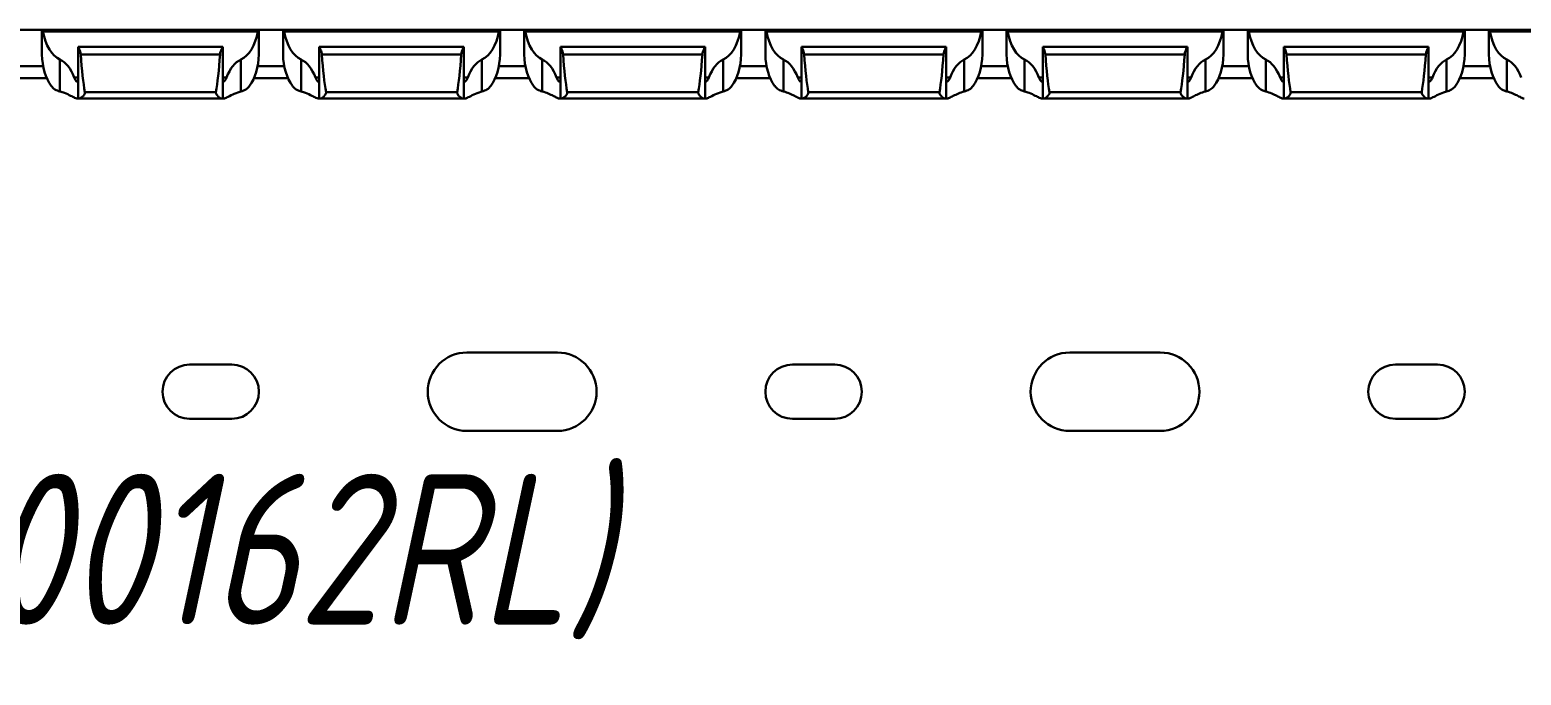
# Model space of a CAD drawing. Header units: millimetres. Extents: x -2573 to 2942, y -1220 to 2800.
# Drawn here: x 1785.5 to 1909.2, y 1596.5 to 1650 of the extents above; entities that cross this region are included whole.
import ezdxf

# ---------------------------------------------------------------- set-up
doc = ezdxf.new("R2010")
doc.units = ezdxf.units.MM
doc.styles.add('textstyle12', font='isocpeui.ttf', dxfattribs={"width": 0.8})

msp = doc.modelspace()

# ---------------------------------------------------------------- linework, layer by layer
at = {"linetype": 'Continuous', "lineweight": 30}
for p, q in [((1786.536, 1650), (1784.536, 1650)), ((1786.536, 1650), (1786.536, 1648.034)), ((1786.536, 1650), (1786.565, 1650)), ((1804.508, 1650), (1786.565, 1650)), ((1804.536, 1650), (1804.508, 1650)), ((1804.536, 1648.038), (1804.536, 1650)), ((1806.536, 1650), (1804.536, 1650)), ((1806.536, 1650), (1806.536, 1648.034)), ((1806.536, 1650), (1806.565, 1650)), ((1824.508, 1650), (1806.565, 1650)), ((1824.536, 1650), (1824.508, 1650)), ((1824.536, 1648.038), (1824.536, 1650)), ((1826.536, 1650), (1824.536, 1650)), ((1826.536, 1650), (1826.536, 1648.034)), ((1826.536, 1650), (1826.565, 1650)), ((1844.508, 1650), (1826.565, 1650)), ((1844.536, 1650), (1844.508, 1650)), ((1844.536, 1648.038), (1844.536, 1650)), ((1846.536, 1650), (1844.536, 1650)), ((1846.536, 1650), (1846.536, 1648.034)), ((1846.536, 1650), (1846.565, 1650)), ((1864.508, 1650), (1846.565, 1650)), ((1864.536, 1650), (1864.508, 1650)), ((1864.536, 1648.038), (1864.536, 1650)), ((1866.536, 1650), (1864.536, 1650)), ((1866.536, 1650), (1866.536, 1648.034)), ((1866.536, 1650), (1866.565, 1650)), ((1884.508, 1650), (1866.565, 1650)), ((1884.536, 1650), (1884.508, 1650)), ((1884.536, 1648.038), (1884.536, 1650)), ((1886.536, 1650), (1884.536, 1650)), ((1886.536, 1650), (1886.536, 1648.034)), ((1886.536, 1650), (1886.565, 1650)), ((1904.508, 1650), (1886.565, 1650)), ((1904.536, 1650), (1904.508, 1650)), ((1904.536, 1648.038), (1904.536, 1650)), ((1906.536, 1650), (1904.536, 1650)), ((1906.536, 1650), (1906.536, 1648.034)), ((1906.536, 1650), (1906.565, 1650)), ((1924.508, 1650), (1906.565, 1650)), ((1804.445, 1649.85), (1786.628, 1649.85)), ((1824.445, 1649.85), (1806.628, 1649.85)), ((1844.445, 1649.85), (1826.628, 1649.85)), ((1864.445, 1649.85), (1846.628, 1649.85)), ((1884.445, 1649.85), (1866.628, 1649.85)), ((1904.445, 1649.85), (1886.628, 1649.85)), ((1924.445, 1649.85), (1906.628, 1649.85)), ((1788.036, 1644.892), (1788.036, 1647.531)), ((1801.536, 1648.6), (1789.536, 1648.6)), ((1789.536, 1648.6), (1789.536, 1648.596)), ((1789.536, 1644.3), (1789.536, 1648.596)), ((1801.315, 1647.961), (1789.757, 1647.961)), ((1801.536, 1648.596), (1801.536, 1648.6)), ((1801.536, 1644.3), (1801.536, 1648.596)), ((1803.036, 1644.892), (1803.036, 1647.531)), ((1808.036, 1644.892), (1808.036, 1647.531)), ((1821.536, 1648.6), (1809.536, 1648.6)), ((1809.536, 1648.6), (1809.536, 1648.596)), ((1809.536, 1644.3), (1809.536, 1648.596)), ((1821.315, 1647.961), (1809.758, 1647.961)), ((1821.536, 1648.596), (1821.536, 1648.6)), ((1821.536, 1644.3), (1821.536, 1648.596)), ((1823.036, 1644.892), (1823.036, 1647.531)), ((1828.036, 1644.892), (1828.036, 1647.531)), ((1841.536, 1648.6), (1829.536, 1648.6)), ((1829.536, 1648.6), (1829.536, 1648.596)), ((1829.536, 1644.3), (1829.536, 1648.596)), ((1841.315, 1647.961), (1829.757, 1647.961)), ((1841.536, 1648.596), (1841.536, 1648.6)), ((1841.536, 1644.3), (1841.536, 1648.596)), ((1843.036, 1644.892), (1843.036, 1647.531)), ((1848.036, 1644.892), (1848.036, 1647.531)), ((1861.536, 1648.6), (1849.536, 1648.6)), ((1849.536, 1648.6), (1849.536, 1648.596)), ((1849.536, 1644.3), (1849.536, 1648.596)), ((1861.315, 1647.961), (1849.757, 1647.961)), ((1861.536, 1648.596), (1861.536, 1648.6)), ((1861.536, 1644.3), (1861.536, 1648.596)), ((1863.036, 1644.892), (1863.036, 1647.531)), ((1868.036, 1644.892), (1868.036, 1647.531)), ((1881.536, 1648.6), (1869.536, 1648.6)), ((1869.536, 1648.6), (1869.536, 1648.596)), ((1869.536, 1644.3), (1869.536, 1648.596)), ((1881.315, 1647.961), (1869.758, 1647.961)), ((1881.536, 1648.596), (1881.536, 1648.6)), ((1881.536, 1644.3), (1881.536, 1648.596)), ((1883.036, 1644.892), (1883.036, 1647.531)), ((1888.036, 1644.892), (1888.036, 1647.531)), ((1901.536, 1648.6), (1889.536, 1648.6)), ((1889.536, 1648.6), (1889.536, 1648.596)), ((1889.536, 1644.3), (1889.536, 1648.596)), ((1901.315, 1647.961), (1889.757, 1647.961)), ((1901.536, 1648.596), (1901.536, 1648.6)), ((1901.536, 1644.3), (1901.536, 1648.596)), ((1903.036, 1644.892), (1903.036, 1647.531)), ((1908.036, 1644.892), (1908.036, 1647.531)), ((1786.637, 1647), (1784.436, 1647)), ((1806.637, 1647), (1804.436, 1647)), ((1826.637, 1647), (1824.436, 1647)), ((1846.637, 1647), (1844.436, 1647)), ((1866.637, 1647), (1864.436, 1647)), ((1886.637, 1647), (1884.436, 1647)), ((1906.637, 1647), (1904.436, 1647)), ((1784.134, 1646), (1786.939, 1646)), ((1789.536, 1646.05), (1789.219, 1646.05)), ((1801.854, 1646.05), (1801.536, 1646.05)), ((1804.134, 1646), (1806.939, 1646)), ((1809.536, 1646.05), (1809.219, 1646.05)), ((1821.854, 1646.05), (1821.536, 1646.05)), ((1824.134, 1646), (1826.939, 1646)), ((1829.536, 1646.05), (1829.219, 1646.05)), ((1841.854, 1646.05), (1841.536, 1646.05)), ((1844.134, 1646), (1846.939, 1646)), ((1849.536, 1646.05), (1849.219, 1646.05)), ((1861.854, 1646.05), (1861.536, 1646.05)), ((1864.134, 1646), (1866.939, 1646)), ((1869.536, 1646.05), (1869.219, 1646.05)), ((1881.854, 1646.05), (1881.536, 1646.05)), ((1884.134, 1646), (1886.939, 1646)), ((1889.536, 1646.05), (1889.219, 1646.05)), ((1901.854, 1646.05), (1901.536, 1646.05)), ((1904.134, 1646), (1906.939, 1646)), ((1789.536, 1644.3), (1789.479, 1644.3)), ((1789.621, 1644.3), (1789.536, 1644.3)), ((1801.452, 1644.3), (1789.621, 1644.3)), ((1800.972, 1644.844), (1790.1, 1644.844)), ((1801.536, 1644.3), (1801.452, 1644.3)), ((1801.594, 1644.3), (1801.536, 1644.3)), ((1809.536, 1644.3), (1809.479, 1644.3)), ((1809.621, 1644.3), (1809.536, 1644.3)), ((1821.452, 1644.3), (1809.621, 1644.3)), ((1820.972, 1644.844), (1810.1, 1644.844)), ((1821.536, 1644.3), (1821.452, 1644.3)), ((1821.594, 1644.3), (1821.536, 1644.3)), ((1829.536, 1644.3), (1829.479, 1644.3)), ((1829.621, 1644.3), (1829.536, 1644.3)), ((1841.452, 1644.3), (1829.621, 1644.3)), ((1840.972, 1644.844), (1830.1, 1644.844)), ((1841.536, 1644.3), (1841.452, 1644.3)), ((1841.594, 1644.3), (1841.536, 1644.3)), ((1849.536, 1644.3), (1849.479, 1644.3)), ((1849.621, 1644.3), (1849.536, 1644.3)), ((1861.452, 1644.3), (1849.621, 1644.3)), ((1860.972, 1644.844), (1850.1, 1644.844)), ((1861.536, 1644.3), (1861.452, 1644.3)), ((1861.594, 1644.3), (1861.536, 1644.3)), ((1869.536, 1644.3), (1869.479, 1644.3)), ((1869.621, 1644.3), (1869.536, 1644.3)), ((1881.452, 1644.3), (1869.621, 1644.3)), ((1880.972, 1644.844), (1870.1, 1644.844)), ((1881.536, 1644.3), (1881.452, 1644.3)), ((1881.594, 1644.3), (1881.536, 1644.3)), ((1889.536, 1644.3), (1889.479, 1644.3)), ((1889.621, 1644.3), (1889.536, 1644.3)), ((1901.452, 1644.3), (1889.621, 1644.3)), ((1900.972, 1644.844), (1890.1, 1644.844)), ((1901.536, 1644.3), (1901.452, 1644.3)), ((1901.594, 1644.3), (1901.536, 1644.3)), ((1829.286, 1623.25), (1821.786, 1623.25)), ((1879.286, 1623.25), (1871.786, 1623.25)), ((1802.286, 1622.25), (1798.786, 1622.25)), ((1852.286, 1622.25), (1848.786, 1622.25)), ((1902.286, 1622.25), (1898.786, 1622.25)), ((1798.786, 1617.75), (1802.286, 1617.75)), ((1821.786, 1616.75), (1829.286, 1616.75)), ((1848.786, 1617.75), (1852.286, 1617.75)), ((1871.786, 1616.75), (1879.286, 1616.75)), ((1898.786, 1617.75), (1902.286, 1617.75))]:
    msp.add_line(p, q, dxfattribs=at)
msp.add_lwpolyline([(1280.536, 1650), (2025.536, 1650), (2025.536, 480), (1280.536, 480)], close=True)
for centre, radius, start, end in [((1821.786, 1620), 3.25, 90, 270), ((1829.286, 1620), 3.25, 270, 90), ((1871.786, 1620), 3.25, 90, 270), ((1879.286, 1620), 3.25, 270, 90), ((1798.786, 1620), 2.25, 90, 270), ((1802.286, 1620), 2.25, 270, 90), ((1848.786, 1620), 2.25, 90, 270), ((1852.286, 1620), 2.25, 270, 90), ((1898.786, 1620), 2.25, 90, 270), ((1902.286, 1620), 2.25, 270, 90)]:
    msp.add_arc(centre, radius, start, end, dxfattribs=at)
for centre, major_axis, ratio, start_param, end_param in [((1788.536, 1650.885), (0, 3.464), 0.5773503, 1.8741012, 2.8889124), ((1802.536, 1650.885), (0, 3.464), 0.5773503, 3.3942729, 4.4090842), ((1808.536, 1650.885), (0, 3.464), 0.5773503, 1.8741012, 2.8889124), ((1822.536, 1650.885), (0, 3.464), 0.5773503, 3.3942729, 4.4090842), ((1828.536, 1650.885), (0, 3.464), 0.5773503, 1.8741012, 2.8889124), ((1842.536, 1650.885), (0, 3.464), 0.5773503, 3.3942729, 4.4090842), ((1848.536, 1650.885), (0, 3.464), 0.5773503, 1.8741012, 2.8889124), ((1862.536, 1650.885), (0, 3.464), 0.5773503, 3.3942729, 4.4090842), ((1868.536, 1650.885), (0, 3.464), 0.5773503, 1.8741012, 2.8889124), ((1882.536, 1650.885), (0, 3.464), 0.5773503, 3.3942729, 4.4090842), ((1888.536, 1650.885), (0, 3.464), 0.5773503, 1.8741012, 2.8889124), ((1902.536, 1650.885), (0, 3.464), 0.5773503, 3.3942729, 4.4090842), ((1908.536, 1650.885), (0, 3.464), 0.5773503, 1.8741012, 2.8889124), ((1788.536, 1648.085), (0, 3.464), 0.5773503, 1.6096743, 2.4806657), ((1787.536, 1644.176), (0, 3.464), 0.5773503, 5.2838367, 6.0305051), ((1790.536, 1655.131), (0, 11.43), 0.0874887, 2.2488265, 2.6905658), ((1800.536, 1655.131), (0, 11.43), 0.0874887, 3.5926195, 4.0343588), ((1803.536, 1644.176), (0, 3.464), 0.5773503, 0.2526803, 0.9993486), ((1802.536, 1648.085), (0, 3.464), 0.5773503, 3.8025196, 4.673511), ((1808.536, 1648.085), (0, 3.464), 0.5773503, 1.6096743, 2.4806657), ((1807.536, 1644.176), (0, 3.464), 0.5773503, 5.2838367, 6.0305051), ((1810.536, 1655.131), (0, 11.43), 0.0874887, 2.2488265, 2.6905658), ((1820.536, 1655.131), (0, 11.43), 0.0874887, 3.5926195, 4.0343588), ((1823.536, 1644.176), (0, 3.464), 0.5773503, 0.2526803, 0.9993486), ((1822.536, 1648.085), (0, 3.464), 0.5773503, 3.8025196, 4.673511), ((1828.536, 1648.085), (0, 3.464), 0.5773503, 1.6096743, 2.4806657), ((1827.536, 1644.176), (0, 3.464), 0.5773503, 5.2838367, 6.0305051), ((1830.536, 1655.131), (0, 11.43), 0.0874887, 2.2488265, 2.6905658), ((1840.536, 1655.131), (0, 11.43), 0.0874887, 3.5926195, 4.0343588), ((1843.536, 1644.176), (0, 3.464), 0.5773503, 0.2526803, 0.9993486), ((1842.536, 1648.085), (0, 3.464), 0.5773503, 3.8025196, 4.673511), ((1848.536, 1648.085), (0, 3.464), 0.5773503, 1.6096743, 2.4806657), ((1847.536, 1644.176), (0, 3.464), 0.5773503, 5.2838367, 6.0305051), ((1850.536, 1655.131), (0, 11.43), 0.0874887, 2.2488265, 2.6905658), ((1860.536, 1655.131), (0, 11.43), 0.0874887, 3.5926195, 4.0343588), ((1863.536, 1644.176), (0, 3.464), 0.5773503, 0.2526803, 0.9993486), ((1862.536, 1648.085), (0, 3.464), 0.5773503, 3.8025196, 4.673511), ((1868.536, 1648.085), (0, 3.464), 0.5773503, 1.6096743, 2.4806657), ((1867.536, 1644.176), (0, 3.464), 0.5773503, 5.2838367, 6.0305051), ((1870.536, 1655.131), (0, 11.43), 0.0874887, 2.2488265, 2.6905658), ((1880.536, 1655.131), (0, 11.43), 0.0874887, 3.5926195, 4.0343588), ((1883.536, 1644.176), (0, 3.464), 0.5773503, 0.2526803, 0.9993486), ((1882.536, 1648.085), (0, 3.464), 0.5773503, 3.8025196, 4.673511), ((1888.536, 1648.085), (0, 3.464), 0.5773503, 1.6096743, 2.4806657), ((1887.536, 1644.176), (0, 3.464), 0.5773503, 5.2838367, 6.0305051), ((1890.536, 1655.131), (0, 11.43), 0.0874887, 2.2488265, 2.6905658), ((1900.536, 1655.131), (0, 11.43), 0.0874887, 3.5926195, 4.0343588), ((1903.536, 1644.176), (0, 3.464), 0.5773503, 0.2526803, 0.9993486), ((1902.536, 1648.085), (0, 3.464), 0.5773503, 3.8025196, 4.673511), ((1908.536, 1648.085), (0, 3.464), 0.5773503, 1.6096743, 2.4806657), ((1907.536, 1644.176), (0, 3.464), 0.5773503, 5.2838367, 6.0305051)]:
    msp.add_ellipse(centre, major_axis=major_axis, ratio=ratio, start_param=start_param, end_param=end_param, dxfattribs=at)
for points, knots in [([(1786.565, 1650), (1786.571, 1649.997), (1786.584, 1649.99), (1786.608, 1649.936), (1786.622, 1649.883), (1786.627, 1649.851), (1786.628, 1649.85)], [0, 0, 0, 0, 0.3271285, 0.6540537, 0.9845677, 1, 1, 1, 1]), ([(1804.445, 1649.85), (1804.453, 1649.895), (1804.465, 1649.934), (1804.487, 1649.986), (1804.499, 1650), (1804.508, 1650)], [0, 0, 0, 0, 0.5, 0.5, 1, 1, 1, 1]), ([(1806.565, 1650), (1806.571, 1649.997), (1806.584, 1649.99), (1806.608, 1649.936), (1806.622, 1649.883), (1806.627, 1649.851), (1806.628, 1649.85)], [0, 0, 0, 0, 0.3271285, 0.6540537, 0.9845677, 1, 1, 1, 1]), ([(1824.445, 1649.85), (1824.447, 1649.86), (1824.455, 1649.899), (1824.471, 1649.953), (1824.492, 1649.994), (1824.503, 1649.998), (1824.508, 1650)], [0, 0, 0, 0, 0.1176502, 0.4309479, 0.7574149, 1, 1, 1, 1]), ([(1826.565, 1650), (1826.574, 1650), (1826.585, 1649.986), (1826.608, 1649.934), (1826.619, 1649.896), (1826.628, 1649.85)], [0, 0, 0, 0, 0.5, 0.5, 1, 1, 1, 1]), ([(1844.445, 1649.85), (1844.447, 1649.86), (1844.455, 1649.899), (1844.471, 1649.953), (1844.492, 1649.994), (1844.503, 1649.998), (1844.508, 1650)], [0, 0, 0, 0, 0.1176346, 0.4309507, 0.7573977, 1, 1, 1, 1]), ([(1846.565, 1650), (1846.571, 1649.997), (1846.584, 1649.99), (1846.608, 1649.936), (1846.622, 1649.883), (1846.627, 1649.851), (1846.628, 1649.85)], [0, 0, 0, 0, 0.3271285, 0.6540537, 0.9845677, 1, 1, 1, 1]), ([(1864.445, 1649.85), (1864.453, 1649.895), (1864.465, 1649.934), (1864.487, 1649.986), (1864.499, 1650), (1864.508, 1650)], [0, 0, 0, 0, 0.5, 0.5, 1, 1, 1, 1]), ([(1866.565, 1650), (1866.571, 1649.997), (1866.584, 1649.99), (1866.608, 1649.936), (1866.622, 1649.883), (1866.627, 1649.851), (1866.628, 1649.85)], [0, 0, 0, 0, 0.3271292, 0.6540353, 0.9845677, 1, 1, 1, 1]), ([(1884.445, 1649.85), (1884.447, 1649.86), (1884.455, 1649.899), (1884.471, 1649.953), (1884.492, 1649.994), (1884.503, 1649.998), (1884.508, 1650)], [0, 0, 0, 0, 0.1176502, 0.4309479, 0.7574149, 1, 1, 1, 1]), ([(1886.565, 1650), (1886.571, 1649.997), (1886.584, 1649.99), (1886.608, 1649.936), (1886.622, 1649.883), (1886.627, 1649.851), (1886.628, 1649.85)], [0, 0, 0, 0, 0.3271165, 0.6540475, 0.9845674, 1, 1, 1, 1]), ([(1904.445, 1649.85), (1904.447, 1649.86), (1904.455, 1649.899), (1904.471, 1649.953), (1904.492, 1649.994), (1904.503, 1649.998), (1904.508, 1650)], [0, 0, 0, 0, 0.1176346, 0.4309507, 0.7573977, 1, 1, 1, 1]), ([(1906.565, 1650), (1906.574, 1650), (1906.585, 1649.986), (1906.608, 1649.934), (1906.619, 1649.896), (1906.628, 1649.85)], [0, 0, 0, 0, 0.5, 0.5, 1, 1, 1, 1]), ([(1786.538, 1647.95), (1786.537, 1647.963), (1786.537, 1647.995), (1786.537, 1648.019), (1786.537, 1648.034)], [0, 0, 0, 0, 0.3815607, 1, 1, 1, 1]), ([(1789.536, 1648.596), (1789.536, 1648.588), (1789.547, 1648.565), (1789.582, 1648.494), (1789.607, 1648.446), (1789.686, 1648.277), (1789.746, 1648.128), (1789.757, 1647.961)], [0, 0, 0, 0, 0.25, 0.25, 0.5, 0.5, 1, 1, 1, 1]), ([(1801.315, 1647.961), (1801.327, 1648.127), (1801.387, 1648.278), (1801.465, 1648.446), (1801.49, 1648.494), (1801.526, 1648.565), (1801.536, 1648.588), (1801.536, 1648.596)], [0, 0, 0, 0, 0.5, 0.5, 0.75, 0.75, 1, 1, 1, 1]), ([(1804.536, 1648.038), (1804.536, 1648.037), (1804.537, 1648.02), (1804.536, 1647.986), (1804.535, 1647.954), (1804.535, 1647.95)], [0, 0, 0, 0, 0.03817704, 0.88892189, 1, 1, 1, 1]), ([(1806.538, 1647.95), (1806.538, 1647.963), (1806.537, 1647.995), (1806.537, 1648.019), (1806.537, 1648.034)], [0, 0, 0, 0, 0.3815601, 1, 1, 1, 1]), ([(1809.536, 1648.596), (1809.538, 1648.589), (1809.543, 1648.572), (1809.585, 1648.491), (1809.655, 1648.348), (1809.73, 1648.166), (1809.749, 1648.022), (1809.758, 1647.961)], [0, 0, 0, 0, 0.1353907, 0.3401479, 0.5592591, 0.8133117, 1, 1, 1, 1]), ([(1821.315, 1647.961), (1821.327, 1648.127), (1821.387, 1648.278), (1821.465, 1648.446), (1821.49, 1648.494), (1821.526, 1648.565), (1821.536, 1648.588), (1821.536, 1648.596)], [0, 0, 0, 0, 0.5, 0.5, 0.75, 0.75, 1, 1, 1, 1]), ([(1824.536, 1648.038), (1824.536, 1648.037), (1824.537, 1648.02), (1824.536, 1647.986), (1824.535, 1647.954), (1824.535, 1647.95)], [0, 0, 0, 0, 0.0381809, 0.888918, 1, 1, 1, 1]), ([(1826.538, 1647.95), (1826.538, 1647.963), (1826.537, 1647.995), (1826.537, 1648.019), (1826.537, 1648.034)], [0, 0, 0, 0, 0.3815601, 1, 1, 1, 1]), ([(1829.536, 1648.596), (1829.536, 1648.588), (1829.547, 1648.565), (1829.582, 1648.494), (1829.607, 1648.446), (1829.686, 1648.277), (1829.746, 1648.128), (1829.757, 1647.961)], [0, 0, 0, 0, 0.25, 0.25, 0.5, 0.5, 1, 1, 1, 1]), ([(1841.315, 1647.961), (1841.315, 1647.965), (1841.32, 1648.03), (1841.349, 1648.174), (1841.423, 1648.362), (1841.498, 1648.508), (1841.533, 1648.578), (1841.536, 1648.592), (1841.536, 1648.596)], [0, 0, 0, 0, 0.0120174, 0.1986524, 0.4473026, 0.6987112, 0.9096131, 1, 1, 1, 1]), ([(1844.536, 1648.038), (1844.536, 1648.037), (1844.537, 1648.02), (1844.536, 1647.986), (1844.535, 1647.954), (1844.535, 1647.95)], [0, 0, 0, 0, 0.0381809, 0.888918, 1, 1, 1, 1]), ([(1846.538, 1647.95), (1846.538, 1647.963), (1846.537, 1647.995), (1846.537, 1648.019), (1846.537, 1648.034)], [0, 0, 0, 0, 0.3815601, 1, 1, 1, 1]), ([(1849.536, 1648.596), (1849.536, 1648.588), (1849.547, 1648.565), (1849.582, 1648.494), (1849.607, 1648.446), (1849.686, 1648.277), (1849.746, 1648.128), (1849.757, 1647.961)], [0, 0, 0, 0, 0.25, 0.25, 0.5, 0.5, 1, 1, 1, 1]), ([(1861.315, 1647.961), (1861.327, 1648.127), (1861.387, 1648.278), (1861.465, 1648.446), (1861.49, 1648.494), (1861.526, 1648.565), (1861.536, 1648.588), (1861.536, 1648.596)], [0, 0, 0, 0, 0.5, 0.5, 0.75, 0.75, 1, 1, 1, 1]), ([(1864.536, 1648.038), (1864.536, 1648.037), (1864.537, 1648.02), (1864.536, 1647.986), (1864.535, 1647.954), (1864.535, 1647.95)], [0, 0, 0, 0, 0.03817704, 0.88892189, 1, 1, 1, 1]), ([(1866.538, 1647.95), (1866.538, 1647.963), (1866.537, 1647.995), (1866.537, 1648.019), (1866.537, 1648.034)], [0, 0, 0, 0, 0.3815601, 1, 1, 1, 1]), ([(1869.536, 1648.596), (1869.538, 1648.589), (1869.543, 1648.572), (1869.585, 1648.491), (1869.655, 1648.348), (1869.73, 1648.166), (1869.749, 1648.022), (1869.758, 1647.961)], [0, 0, 0, 0, 0.1353907, 0.3401479, 0.5592591, 0.8133117, 1, 1, 1, 1]), ([(1881.315, 1647.961), (1881.327, 1648.127), (1881.387, 1648.278), (1881.465, 1648.446), (1881.49, 1648.494), (1881.526, 1648.565), (1881.536, 1648.588), (1881.536, 1648.596)], [0, 0, 0, 0, 0.5, 0.5, 0.75, 0.75, 1, 1, 1, 1]), ([(1884.536, 1648.038), (1884.536, 1648.037), (1884.537, 1648.02), (1884.536, 1647.986), (1884.535, 1647.954), (1884.535, 1647.95)], [0, 0, 0, 0, 0.0381809, 0.888918, 1, 1, 1, 1]), ([(1886.538, 1647.95), (1886.538, 1647.963), (1886.537, 1647.995), (1886.537, 1648.019), (1886.537, 1648.034)], [0, 0, 0, 0, 0.3815601, 1, 1, 1, 1]), ([(1889.536, 1648.596), (1889.536, 1648.588), (1889.547, 1648.565), (1889.582, 1648.494), (1889.607, 1648.446), (1889.686, 1648.277), (1889.746, 1648.128), (1889.757, 1647.961)], [0, 0, 0, 0, 0.25, 0.25, 0.5, 0.5, 1, 1, 1, 1]), ([(1901.315, 1647.961), (1901.315, 1647.965), (1901.32, 1648.03), (1901.349, 1648.174), (1901.423, 1648.362), (1901.498, 1648.508), (1901.533, 1648.578), (1901.535, 1648.592), (1901.536, 1648.596)], [0, 0, 0, 0, 0.0120174, 0.1986527, 0.4473032, 0.6987121, 0.9096143, 1, 1, 1, 1]), ([(1904.536, 1648.038), (1904.536, 1648.037), (1904.537, 1648.02), (1904.536, 1647.986), (1904.535, 1647.954), (1904.535, 1647.95)], [0, 0, 0, 0, 0.038181, 0.8889227, 1, 1, 1, 1]), ([(1906.538, 1647.95), (1906.538, 1647.963), (1906.537, 1647.995), (1906.537, 1648.019), (1906.537, 1648.034)], [0, 0, 0, 0, 0.3815601, 1, 1, 1, 1]), ([(1788.036, 1644.892), (1787.888, 1644.929), (1787.747, 1644.985), (1787.501, 1645.137), (1787.394, 1645.235), (1787.309, 1645.35)], [0, 0, 0, 0, 0.5, 0.5, 1, 1, 1, 1]), ([(1789.219, 1646.05), (1789.285, 1645.871), (1789.382, 1645.746), (1789.477, 1645.693), (1789.502, 1645.698), (1789.531, 1645.757), (1789.536, 1645.812), (1789.536, 1645.886)], [0, 0, 0, 0, 0.5, 0.5, 0.75, 0.75, 1, 1, 1, 1]), ([(1801.536, 1645.886), (1801.537, 1645.849), (1801.539, 1645.765), (1801.564, 1645.698), (1801.619, 1645.696), (1801.698, 1645.766), (1801.785, 1645.888), (1801.834, 1646.002), (1801.854, 1646.05)], [0, 0, 0, 0, 0.1358562, 0.3122237, 0.485089, 0.6642597, 0.8597627, 1, 1, 1, 1]), ([(1803.764, 1645.35), (1803.679, 1645.235), (1803.572, 1645.138), (1803.326, 1644.985), (1803.185, 1644.929), (1803.036, 1644.892)], [0, 0, 0, 0, 0.5, 0.5, 1, 1, 1, 1]), ([(1808.036, 1644.892), (1807.932, 1644.924), (1807.68, 1645.002), (1807.445, 1645.178), (1807.332, 1645.321), (1807.309, 1645.35)], [0, 0, 0, 0, 0.3608713, 0.8704488, 1, 1, 1, 1]), ([(1809.219, 1646.05), (1809.227, 1646.029), (1809.26, 1645.944), (1809.335, 1645.816), (1809.429, 1645.71), (1809.499, 1645.689), (1809.533, 1645.75), (1809.535, 1645.843), (1809.536, 1645.886)], [0, 0, 0, 0, 0.0611019, 0.2425797, 0.4485729, 0.6524976, 0.8367922, 1, 1, 1, 1]), ([(1821.536, 1645.886), (1821.536, 1645.812), (1821.541, 1645.758), (1821.571, 1645.698), (1821.595, 1645.692), (1821.692, 1645.747), (1821.788, 1645.872), (1821.854, 1646.05)], [0, 0, 0, 0, 0.25, 0.25, 0.5, 0.5, 1, 1, 1, 1]), ([(1823.764, 1645.35), (1823.679, 1645.235), (1823.572, 1645.138), (1823.326, 1644.985), (1823.185, 1644.929), (1823.036, 1644.892)], [0, 0, 0, 0, 0.5, 0.5, 1, 1, 1, 1]), ([(1828.036, 1644.892), (1827.888, 1644.929), (1827.747, 1644.985), (1827.501, 1645.137), (1827.394, 1645.235), (1827.309, 1645.35)], [0, 0, 0, 0, 0.5, 0.5, 1, 1, 1, 1]), ([(1829.219, 1646.05), (1829.285, 1645.871), (1829.382, 1645.746), (1829.477, 1645.693), (1829.502, 1645.698), (1829.531, 1645.757), (1829.536, 1645.812), (1829.536, 1645.886)], [0, 0, 0, 0, 0.5, 0.5, 0.75, 0.75, 1, 1, 1, 1]), ([(1841.536, 1645.886), (1841.537, 1645.849), (1841.539, 1645.765), (1841.564, 1645.698), (1841.619, 1645.696), (1841.698, 1645.766), (1841.785, 1645.888), (1841.834, 1646.002), (1841.854, 1646.05)], [0, 0, 0, 0, 0.135856, 0.3122268, 0.4850873, 0.6642586, 0.8597622, 1, 1, 1, 1]), ([(1843.764, 1645.35), (1843.679, 1645.235), (1843.572, 1645.138), (1843.326, 1644.985), (1843.185, 1644.929), (1843.036, 1644.892)], [0, 0, 0, 0, 0.5, 0.5, 1, 1, 1, 1]), ([(1848.036, 1644.892), (1847.888, 1644.929), (1847.747, 1644.985), (1847.501, 1645.137), (1847.394, 1645.235), (1847.309, 1645.35)], [0, 0, 0, 0, 0.5, 0.5, 1, 1, 1, 1]), ([(1849.219, 1646.05), (1849.227, 1646.029), (1849.26, 1645.944), (1849.335, 1645.816), (1849.429, 1645.71), (1849.499, 1645.689), (1849.533, 1645.75), (1849.535, 1645.843), (1849.536, 1645.886)], [0, 0, 0, 0, 0.0610949, 0.2425823, 0.4485689, 0.6524951, 0.8367911, 1, 1, 1, 1]), ([(1861.536, 1645.886), (1861.537, 1645.849), (1861.539, 1645.765), (1861.564, 1645.698), (1861.619, 1645.696), (1861.698, 1645.766), (1861.785, 1645.888), (1861.834, 1646.002), (1861.854, 1646.05)], [0, 0, 0, 0, 0.1358573, 0.3122262, 0.4850928, 0.6642649, 0.8597694, 1, 1, 1, 1]), ([(1863.764, 1645.35), (1863.679, 1645.235), (1863.572, 1645.138), (1863.326, 1644.985), (1863.185, 1644.929), (1863.036, 1644.892)], [0, 0, 0, 0, 0.5, 0.5, 1, 1, 1, 1]), ([(1868.036, 1644.892), (1867.932, 1644.924), (1867.68, 1645.002), (1867.445, 1645.178), (1867.332, 1645.321), (1867.309, 1645.35)], [0, 0, 0, 0, 0.3608647, 0.870433, 1, 1, 1, 1]), ([(1869.219, 1646.05), (1869.227, 1646.029), (1869.26, 1645.944), (1869.335, 1645.816), (1869.429, 1645.71), (1869.499, 1645.689), (1869.533, 1645.75), (1869.535, 1645.843), (1869.536, 1645.886)], [0, 0, 0, 0, 0.0611021, 0.2425803, 0.448574, 0.6524991, 0.836791, 1, 1, 1, 1]), ([(1881.536, 1645.886), (1881.536, 1645.812), (1881.541, 1645.758), (1881.571, 1645.698), (1881.595, 1645.692), (1881.692, 1645.747), (1881.788, 1645.872), (1881.854, 1646.05)], [0, 0, 0, 0, 0.25, 0.25, 0.5, 0.5, 1, 1, 1, 1]), ([(1883.764, 1645.35), (1883.688, 1645.265), (1883.519, 1645.075), (1883.245, 1644.948), (1883.069, 1644.9), (1883.036, 1644.892)], [0, 0, 0, 0, 0.3991915, 0.8895765, 1, 1, 1, 1]), ([(1888.036, 1644.892), (1887.932, 1644.924), (1887.68, 1645.002), (1887.445, 1645.178), (1887.332, 1645.321), (1887.309, 1645.35)], [0, 0, 0, 0, 0.360891, 0.8704337, 1, 1, 1, 1]), ([(1889.219, 1646.05), (1889.285, 1645.871), (1889.382, 1645.746), (1889.477, 1645.693), (1889.502, 1645.698), (1889.531, 1645.757), (1889.536, 1645.812), (1889.536, 1645.886)], [0, 0, 0, 0, 0.5, 0.5, 0.75, 0.75, 1, 1, 1, 1]), ([(1901.536, 1645.886), (1901.537, 1645.849), (1901.539, 1645.765), (1901.564, 1645.698), (1901.619, 1645.696), (1901.698, 1645.766), (1901.785, 1645.888), (1901.834, 1646.002), (1901.854, 1646.05)], [0, 0, 0, 0, 0.1358562, 0.3122237, 0.485089, 0.6642597, 0.8597627, 1, 1, 1, 1]), ([(1903.764, 1645.35), (1903.688, 1645.265), (1903.519, 1645.075), (1903.245, 1644.948), (1903.069, 1644.9), (1903.036, 1644.892)], [0, 0, 0, 0, 0.3992153, 0.8896047, 1, 1, 1, 1]), ([(1908.036, 1644.892), (1907.888, 1644.929), (1907.747, 1644.985), (1907.501, 1645.137), (1907.394, 1645.235), (1907.309, 1645.35)], [0, 0, 0, 0, 0.5, 0.5, 1, 1, 1, 1]), ([(1789.479, 1644.3), (1789.469, 1644.301), (1789.417, 1644.304), (1789.255, 1644.368), (1788.91, 1644.542), (1788.493, 1644.753), (1788.163, 1644.853), (1788.036, 1644.892)], [0, 0, 0, 0, 0.0523355, 0.2727866, 0.5176519, 0.814951, 1, 1, 1, 1]), ([(1790.1, 1644.844), (1790.102, 1644.827), (1790.107, 1644.784), (1790.091, 1644.704), (1790.026, 1644.588), (1789.905, 1644.461), (1789.767, 1644.354), (1789.671, 1644.305), (1789.632, 1644.301), (1789.621, 1644.3)], [0, 0, 0, 0, 0.0525604, 0.1305059, 0.2478621, 0.4694819, 0.7123997, 0.9207728, 1, 1, 1, 1]), ([(1801.452, 1644.3), (1801.419, 1644.3), (1801.377, 1644.317), (1801.285, 1644.371), (1801.233, 1644.409), (1801.131, 1644.5), (1801.078, 1644.553), (1801.012, 1644.649), (1800.993, 1644.684), (1800.968, 1644.761), (1800.965, 1644.804), (1800.972, 1644.844)], [0, 0, 0, 0, 0.25, 0.25, 0.5, 0.5, 0.75, 0.75, 0.875, 0.875, 1, 1, 1, 1]), ([(1803.036, 1644.892), (1803.006, 1644.884), (1802.759, 1644.818), (1802.334, 1644.633), (1801.897, 1644.405), (1801.674, 1644.308), (1801.609, 1644.301), (1801.594, 1644.3)], [0, 0, 0, 0, 0.043589, 0.3538907, 0.6725828, 0.9202149, 1, 1, 1, 1]), ([(1809.479, 1644.3), (1809.469, 1644.301), (1809.417, 1644.304), (1809.255, 1644.368), (1808.91, 1644.542), (1808.493, 1644.753), (1808.163, 1644.853), (1808.036, 1644.892)], [0, 0, 0, 0, 0.0523356, 0.2727926, 0.5176506, 0.8149505, 1, 1, 1, 1]), ([(1810.1, 1644.844), (1810.108, 1644.804), (1810.104, 1644.762), (1810.08, 1644.684), (1810.06, 1644.649), (1809.994, 1644.553), (1809.942, 1644.5), (1809.839, 1644.409), (1809.788, 1644.371), (1809.695, 1644.317), (1809.653, 1644.3), (1809.621, 1644.3)], [0, 0, 0, 0, 0.125, 0.125, 0.25, 0.25, 0.5, 0.5, 0.75, 0.75, 1, 1, 1, 1]), ([(1821.452, 1644.3), (1821.428, 1644.304), (1821.37, 1644.315), (1821.243, 1644.399), (1821.113, 1644.514), (1821.021, 1644.63), (1820.976, 1644.722), (1820.965, 1644.794), (1820.971, 1644.832), (1820.972, 1644.844)], [0, 0, 0, 0, 0.1638403, 0.4014745, 0.6435495, 0.7784763, 0.8847051, 0.9625811, 1, 1, 1, 1]), ([(1823.036, 1644.892), (1823.006, 1644.884), (1822.759, 1644.819), (1822.334, 1644.633), (1821.897, 1644.405), (1821.674, 1644.308), (1821.609, 1644.301), (1821.594, 1644.3)], [0, 0, 0, 0, 0.0436011, 0.3538897, 0.6725886, 0.9202191, 1, 1, 1, 1]), ([(1829.479, 1644.3), (1829.457, 1644.3), (1829.428, 1644.306), (1829.359, 1644.328), (1829.319, 1644.344), (1829.182, 1644.405), (1829.072, 1644.461), (1828.821, 1644.586), (1828.682, 1644.655), (1828.378, 1644.786), (1828.212, 1644.848), (1828.036, 1644.892)], [0, 0, 0, 0, 0.125, 0.125, 0.25, 0.25, 0.5, 0.5, 0.75, 0.75, 1, 1, 1, 1]), ([(1830.1, 1644.844), (1830.102, 1644.827), (1830.107, 1644.784), (1830.091, 1644.704), (1830.026, 1644.588), (1829.905, 1644.461), (1829.767, 1644.354), (1829.671, 1644.305), (1829.632, 1644.301), (1829.621, 1644.3)], [0, 0, 0, 0, 0.052559, 0.130506, 0.2478643, 0.4694697, 0.7124109, 0.9207713, 1, 1, 1, 1]), ([(1841.452, 1644.3), (1841.419, 1644.3), (1841.377, 1644.317), (1841.285, 1644.371), (1841.233, 1644.409), (1841.131, 1644.5), (1841.078, 1644.553), (1841.012, 1644.649), (1840.993, 1644.684), (1840.968, 1644.761), (1840.965, 1644.804), (1840.972, 1644.844)], [0, 0, 0, 0, 0.25, 0.25, 0.5, 0.5, 0.75, 0.75, 0.875, 0.875, 1, 1, 1, 1]), ([(1843.036, 1644.892), (1843.006, 1644.884), (1842.759, 1644.818), (1842.334, 1644.633), (1841.897, 1644.405), (1841.674, 1644.308), (1841.609, 1644.301), (1841.594, 1644.3)], [0, 0, 0, 0, 0.0435892, 0.353892, 0.6725853, 0.9202183, 1, 1, 1, 1]), ([(1849.479, 1644.3), (1849.457, 1644.3), (1849.428, 1644.306), (1849.359, 1644.328), (1849.319, 1644.344), (1849.182, 1644.405), (1849.072, 1644.461), (1848.821, 1644.586), (1848.682, 1644.655), (1848.378, 1644.786), (1848.212, 1644.848), (1848.036, 1644.892)], [0, 0, 0, 0, 0.125, 0.125, 0.25, 0.25, 0.5, 0.5, 0.75, 0.75, 1, 1, 1, 1]), ([(1850.1, 1644.844), (1850.102, 1644.827), (1850.107, 1644.784), (1850.091, 1644.704), (1850.026, 1644.588), (1849.905, 1644.461), (1849.767, 1644.354), (1849.671, 1644.305), (1849.632, 1644.301), (1849.621, 1644.3)], [0, 0, 0, 0, 0.0525604, 0.1305059, 0.2478621, 0.4694819, 0.7123997, 0.9207728, 1, 1, 1, 1]), ([(1861.452, 1644.3), (1861.419, 1644.3), (1861.377, 1644.317), (1861.285, 1644.371), (1861.233, 1644.409), (1861.131, 1644.5), (1861.078, 1644.553), (1861.012, 1644.649), (1860.993, 1644.684), (1860.968, 1644.761), (1860.965, 1644.804), (1860.972, 1644.844)], [0, 0, 0, 0, 0.25, 0.25, 0.5, 0.5, 0.75, 0.75, 0.875, 0.875, 1, 1, 1, 1]), ([(1863.036, 1644.892), (1862.86, 1644.847), (1862.694, 1644.785), (1862.391, 1644.655), (1862.25, 1644.585), (1862.001, 1644.461), (1861.89, 1644.405), (1861.754, 1644.344), (1861.714, 1644.328), (1861.645, 1644.306), (1861.616, 1644.3), (1861.594, 1644.3)], [0, 0, 0, 0, 0.25, 0.25, 0.5, 0.5, 0.75, 0.75, 0.875, 0.875, 1, 1, 1, 1]), ([(1869.479, 1644.3), (1869.469, 1644.301), (1869.417, 1644.304), (1869.255, 1644.368), (1868.91, 1644.542), (1868.493, 1644.753), (1868.163, 1644.853), (1868.036, 1644.892)], [0, 0, 0, 0, 0.0523322, 0.2727901, 0.5176489, 0.8149498, 1, 1, 1, 1]), ([(1870.1, 1644.844), (1870.108, 1644.804), (1870.104, 1644.762), (1870.08, 1644.684), (1870.06, 1644.649), (1869.994, 1644.553), (1869.942, 1644.5), (1869.839, 1644.409), (1869.788, 1644.371), (1869.695, 1644.317), (1869.653, 1644.3), (1869.621, 1644.3)], [0, 0, 0, 0, 0.125, 0.125, 0.25, 0.25, 0.5, 0.5, 0.75, 0.75, 1, 1, 1, 1]), ([(1881.452, 1644.3), (1881.428, 1644.304), (1881.37, 1644.315), (1881.242, 1644.399), (1881.113, 1644.514), (1881.021, 1644.63), (1880.976, 1644.722), (1880.965, 1644.794), (1880.971, 1644.832), (1880.972, 1644.844)], [0, 0, 0, 0, 0.1638406, 0.4014929, 0.643549, 0.778476, 0.8847049, 0.962581, 1, 1, 1, 1]), ([(1883.036, 1644.892), (1882.86, 1644.847), (1882.694, 1644.785), (1882.391, 1644.655), (1882.25, 1644.585), (1882.001, 1644.461), (1881.89, 1644.405), (1881.754, 1644.344), (1881.714, 1644.328), (1881.645, 1644.306), (1881.616, 1644.3), (1881.594, 1644.3)], [0, 0, 0, 0, 0.25, 0.25, 0.5, 0.5, 0.75, 0.75, 0.875, 0.875, 1, 1, 1, 1]), ([(1889.479, 1644.3), (1889.457, 1644.3), (1889.428, 1644.306), (1889.359, 1644.328), (1889.319, 1644.344), (1889.182, 1644.405), (1889.072, 1644.461), (1888.821, 1644.586), (1888.682, 1644.655), (1888.378, 1644.786), (1888.212, 1644.848), (1888.036, 1644.892)], [0, 0, 0, 0, 0.125, 0.125, 0.25, 0.25, 0.5, 0.5, 0.75, 0.75, 1, 1, 1, 1]), ([(1890.1, 1644.844), (1890.102, 1644.827), (1890.107, 1644.784), (1890.091, 1644.704), (1890.026, 1644.588), (1889.905, 1644.461), (1889.767, 1644.354), (1889.671, 1644.305), (1889.632, 1644.301), (1889.621, 1644.3)], [0, 0, 0, 0, 0.0525583, 0.1305042, 0.247861, 0.4694634, 0.7124013, 0.920759, 1, 1, 1, 1]), ([(1901.452, 1644.3), (1901.419, 1644.3), (1901.377, 1644.317), (1901.285, 1644.371), (1901.233, 1644.409), (1901.131, 1644.5), (1901.078, 1644.553), (1901.012, 1644.649), (1900.993, 1644.684), (1900.968, 1644.761), (1900.965, 1644.804), (1900.972, 1644.844)], [0, 0, 0, 0, 0.25, 0.25, 0.5, 0.5, 0.75, 0.75, 0.875, 0.875, 1, 1, 1, 1]), ([(1903.036, 1644.892), (1903.006, 1644.884), (1902.759, 1644.818), (1902.334, 1644.633), (1901.897, 1644.405), (1901.674, 1644.308), (1901.609, 1644.301), (1901.594, 1644.3)], [0, 0, 0, 0, 0.0435892, 0.353892, 0.6725853, 0.9202183, 1, 1, 1, 1]), ([(1909.479, 1644.3), (1909.457, 1644.3), (1909.428, 1644.306), (1909.359, 1644.328), (1909.319, 1644.344), (1909.182, 1644.405), (1909.072, 1644.461), (1908.821, 1644.586), (1908.682, 1644.655), (1908.378, 1644.786), (1908.212, 1644.848), (1908.036, 1644.892)], [0, 0, 0, 0, 0.125, 0.125, 0.25, 0.25, 0.5, 0.5, 0.75, 0.75, 1, 1, 1, 1])]:
    msp.add_open_spline(points, degree=3, knots=knots, dxfattribs=at)

# ---------------------------------------------------------------- texts
at = {"color": 1, "lineweight": 40, "style": 'textstyle12', "width": 0.8}
msp.add_text('короб 60х100 (00162RL)', height=12.5, dxfattribs=at).set_placement((1693.767, 1600.693))

doc.saveas('drawing.dxf')
